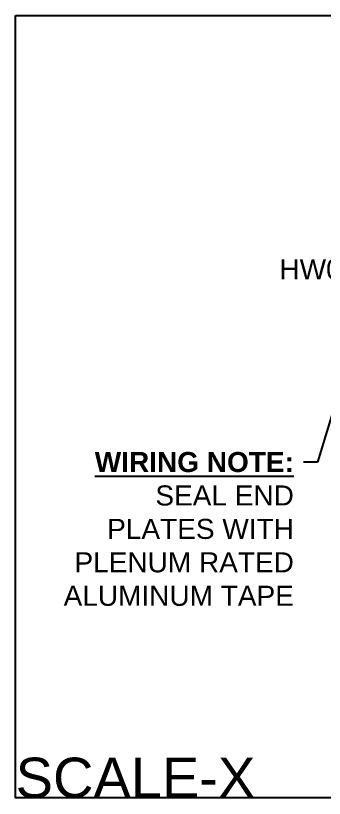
# Model space of a CAD drawing. Extents: x 0 to 13.2, y -7.3 to 0.
# Drawn here: x 0 to 2.89, y -7.32 to 0 of the extents above; entities that cross this region are included whole.
import ezdxf
from ezdxf import colors
from ezdxf.entities.mleader import LeaderData, LeaderLine
from ezdxf.math import Vec2, Vec3

# ---------------------------------------------------------------- set-up
doc = ezdxf.new("R2010")
doc.units = 0
doc.header["$LTSCALE"] = 0.5
doc.header["$MEASUREMENT"] = 0
doc.layers.add('FAB DWG', color=221, linetype='CONTINUOUS')
doc.layers.add('Text-Unprinted', color=131, linetype='CONTINUOUS', plot=False)
doc.styles.add('LSAD_Standard', font='arial.ttf')

msp = doc.modelspace()

# ---------------------------------------------------------------- linework, layer by layer
at = {"layer": 'Text-Unprinted', "ltscale": 0.5, "transparency": 16777216}
msp.add_lwpolyline([(0, 0), (13.1671, 0), (13.1671, -7.3102), (0, -7.3102)], close=True, dxfattribs=at)

# ---------------------------------------------------------------- texts
at = {"layer": 'Text-Unprinted', "ltscale": 0.5, "transparency": 16777216, "style": 'LSAD_Standard'}
msp.add_attdef('SCALE-X', (0, -7.3102), 'XEffectiveScaleFactor', height=0.375, dxfattribs=at)

# ---------------------------------------------------------------- leaders
at = {"layer": 'FAB DWG', "ltscale": 0.5, "transparency": 16777216}
ml = msp.add_multileader_mtext('Standard', dxfattribs=at)
ml.set_content('\\A1;BK01125\\PHW08380 (X2)', color=256, style='LSAD_Standard')
ml.set_leader_properties()
ml.build(insert=Vec2(0, 0))
ml.multileader.update_dxf_attribs({"text_left_attachment_type": 2, "dogleg_length": 0.36, "arrow_head_size": 0.1875})
ctx = ml.context
ctx.base_point, ctx.char_height, ctx.arrow_head_size, ctx.landing_gap_size, ctx.plane_origin = Vec3(2.4074, -2.2441), 0.1875, 0.1875, 0.09, Vec3(3.7039, 11.9218)
ctx.left_attachment, ctx.text_align_type = 2, 2
notes = []
notes.append((ctx, [(1, (1, 1, 0), (4.4645, -2.0859), (-1, 0), 0.1752, [(1, [(4.878, -2.5523)], 0, [])])]))
ctx.mtext.insert, ctx.mtext.width, ctx.mtext.defined_height, ctx.mtext.alignment, ctx.mtext.flow_direction = Vec3(4.1993, -1.9645), 2.358491, 0.5589, 3, 5
ml = msp.add_multileader_mtext('Standard', dxfattribs=at)
ml.set_content('\\A1;{\\fArial|b1|i0|c0|p34;\\LWIRING NOTE:\\P}SEAL END PLATES WITH PLENUM RATED ALUMINUM TAPE', color=256, style='LSAD_Standard')
ml.set_leader_properties()
ml.build(insert=Vec2(0, 0))
ml.multileader.update_dxf_attribs({"text_left_attachment_type": 2, "dogleg_length": 0.36, "arrow_head_size": 0.1875})
ctx = ml.context
ctx.base_point, ctx.char_height, ctx.arrow_head_size, ctx.landing_gap_size, ctx.plane_origin = Vec3(0.1648, -4.8001), 0.1875, 0.1875, 0.09, Vec3(5.7281, 13.2582)
ctx.left_attachment, ctx.text_align_type = 2, 2
notes.append((ctx, [(1, (1, 1, 0), (2.8219, -4.1719), (-1, 0), 0.1297, [(2, [(4.8984, -5.5543), (3.9791, -3.4897), (3.0599, -3.3949)], 0, [])])]))
ctx.mtext.insert, ctx.mtext.width, ctx.mtext.defined_height, ctx.mtext.alignment, ctx.mtext.flow_direction = Vec3(2.6022, -4.0782), 2.351815, 1.4978, 3, 5
for ctx, leaders in notes:
    for number, flags, end, landing, length, lines in leaders:
        leader = LeaderData()
        leader.index, (leader.has_last_leader_line, leader.has_dogleg_vector, leader.attachment_direction) = number, flags
        leader.last_leader_point, leader.dogleg_vector, leader.dogleg_length = Vec3(end), Vec3(landing), length
        for number, points, colour, breaks in lines:
            line = LeaderLine()
            line.index, line.vertices, line.color, line.breaks = number, Vec3.list(points), colors.encode_raw_color(colour), breaks
            leader.lines.append(line)
        ctx.leaders.append(leader)

doc.saveas('drawing.dxf')
